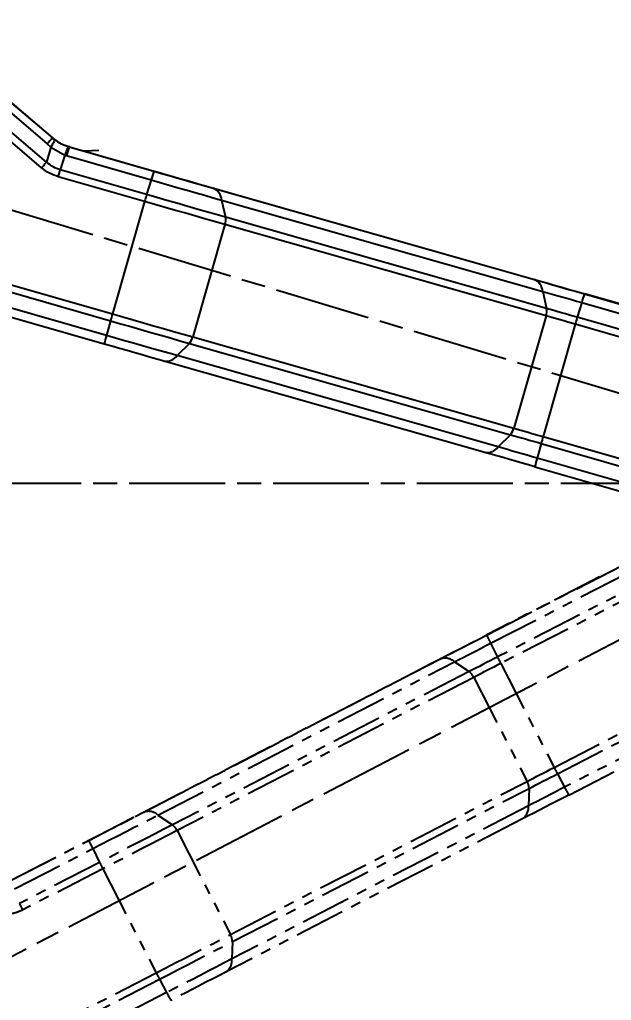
# Model space of a CAD drawing. Header units: millimetres. Extents: x 1846 to 4892, y 508 to 2661.
# Drawn here: x 4528.1 to 4602.2, y 1182.7 to 1305.4 of the extents above; entities that cross this region are included whole.
import ezdxf

# ---------------------------------------------------------------- set-up
doc = ezdxf.new("R2010")
doc.units = ezdxf.units.MM
doc.linetypes.add('AM_ISO08W050', pattern=[18, 12, -1.5, 3, -1.5])
doc.linetypes.add('PHANTOM', pattern=[12.7, 6.35, -1.27, 1.27, -1.27, 1.27, -1.27])
for name, color, linetype, lineweight in [('AM_5', 3, 'Continuous', 25), ('AM_7', 4, 'AM_ISO08W050', 25), ('标注', 3, 'Continuous', 13)]:
    doc.layers.add(name, color=color, linetype=linetype, lineweight=lineweight)
doc.styles.add('SLDTEXTSTYLE1', font='txt.shx', dxfattribs={"width": 0.7, "bigfont": 'gbcbig.shx'})
doc.dimstyles.new('SLDDIMSTYLE12$0', dxfattribs={"dimtxt": 12, "dimasz": 10, "dimexe": 0, "dimexo": 0.0625, "dimgap": 0.875, "dimtad": 1, "dimdec": 1, "dimlfac": 1.8, "dimrnd": 1e-09, "dimzin": 12, "dimdsep": 46, "dimtxsty": 'SLDTEXTSTYLE1', "dimcen": 0.09, "dimdle": 8.16, "dimclrd": 3, "dimclre": 3, "dimadec": 0, "dimazin": 3, "dimtfac": 1, "dimtdec": 1, "dimtofl": 0, "dimtmove": 0, "dimatfit": 3, "dimfxl": 0, "dimfrac": 2, "dimtolj": 1, "dimlwd": 5, "dimlwe": 5, "dimarcsym": 0})
doc.dimstyles.new('SLDDIMSTYLE12$2', dxfattribs={"dimtxt": 12, "dimasz": 10, "dimexe": 0, "dimexo": 0.0625, "dimgap": 0.875, "dimtad": 1, "dimdec": 1, "dimlfac": 1.8, "dimrnd": 1e-09, "dimzin": 12, "dimdsep": 46, "dimtxsty": 'SLDTEXTSTYLE1', "dimcen": 0.09, "dimdle": 8.16, "dimclrd": 3, "dimclre": 3, "dimadec": 0, "dimazin": 3, "dimtfac": 1, "dimtdec": 1, "dimtofl": 0, "dimtmove": 0, "dimatfit": 3, "dimfxl": 0, "dimfrac": 2, "dimtolj": 1, "dimlwd": 5, "dimlwe": 5, "dimarcsym": 0})

# ---------------------------------------------------------------- blocks, each defined once
blk = doc.blocks.new('*D73')
at = {"layer": 'Defpoints', "color": 0, "transparency": 16777216}
for p in [(4336.43, 1339.01), (4358.64, 1257.21), (4640.7, 1247.37), (4640.7, 1247.37), (4359.09, 1100.6)]:
    blk.add_point(p, dxfattribs=at)
at = {"layer": '标注', "color": 3, "linetype": 'Continuous', "lineweight": 5, "transparency": 16777216}
blk.add_arc((4640.7, 1247.37), 282.23, 165.2686, 205.498, dxfattribs=at)
at = {"layer": '标注', "color": 3, "transparency": 16777216}
for points in [[(4366.14, 1319.59), (4369.35, 1318.69), (4370.46, 1328.76)], [(4387.45, 1126.62), (4384.47, 1125.13), (4390.42, 1116.93)]]:
    blk.add_solid(points, dxfattribs=at)
at = {"layer": '标注', "color": 0, "transparency": 16777216, "insert": (4365.67, 1220.4), "char_height": 10, "attachment_point": 5, "rotation": 275.601, "style": 'SLDTEXTSTYLE1'}
blk.add_mtext('\\A1;60%%D', dxfattribs=at)
blk = doc.blocks.new('*D74')
at = {"layer": 'AM_5', "color": 3, "lineweight": 5, "transparency": 16777216}
blk.add_line((4390.14, 1247.4), (4388.68, 1247.4), dxfattribs=at)
at = {"layer": 'AM_5', "color": 3, "linetype": 'Continuous', "lineweight": 5, "transparency": 16777216}
blk.add_arc((4640.6, 1247.4), 251.91, 165.5129, 177.7254, dxfattribs=at)
at = {"layer": 'AM_5', "color": 3, "transparency": 16777216}
for points in [[(4395.09, 1310.87), (4398.3, 1309.97), (4399.39, 1320.05)], [(4390.55, 1257.37), (4387.22, 1257.43), (4388.68, 1247.4)]]:
    blk.add_solid(points, dxfattribs=at)
at = {"layer": 'Defpoints', "color": 0, "transparency": 16777216}
for p in [(4336.43, 1339.01), (4393.46, 1296.22), (4390.2, 1247.4), (4640.7, 1247.37), (4643.85, 1247.4)]:
    blk.add_point(p, dxfattribs=at)
at = {"layer": 'AM_5', "color": 0, "transparency": 16777216, "insert": (4384.57, 1285.12), "char_height": 12, "attachment_point": 5, "rotation": 81.6192, "style": 'SLDTEXTSTYLE1'}
blk.add_mtext('\\A1;15%%D', dxfattribs=at)
blk = doc.blocks.new('*D55')
at = {"layer": 'AM_5', "color": 3, "linetype": 'Continuous', "lineweight": 5, "transparency": 16777216}
for p, q in [((4403.77, 1319.97), (4421.2, 1377.83)), ((4648.62, 1309.33), (4430.77, 1374.95))]:
    blk.add_line(p, q, dxfattribs=at)
at = {"layer": 'AM_5', "color": 3, "lineweight": 5, "transparency": 16777216}
blk.add_line((4640.44, 1247.49), (4658.2, 1306.45), dxfattribs=at)
at = {"layer": 'AM_5', "color": 3, "transparency": 16777216}
for points in [[(4431.25, 1376.54), (4430.29, 1373.35), (4421.2, 1377.83)], [(4649.1, 1310.93), (4648.14, 1307.74), (4658.2, 1306.45)]]:
    blk.add_solid(points, dxfattribs=at)
at = {"layer": 'Defpoints', "color": 0, "transparency": 16777216}
for p in [(4421.2, 1377.83), (4403.75, 1319.91), (4640.42, 1247.43)]:
    blk.add_point(p, dxfattribs=at)
at = {"layer": 'AM_5', "color": 0, "transparency": 16777216, "insert": (4541.68, 1348.72), "char_height": 12, "attachment_point": 5, "rotation": 343.2384, "style": 'SLDTEXTSTYLE1'}
blk.add_mtext('\\A1;225', dxfattribs=at)

msp = doc.modelspace()

# ---------------------------------------------------------------- linework, layer by layer
at = {"color": 7, "linetype": 'Continuous', "lineweight": 25}
for p, q in [((4412.161, 1305.203), (4539.743, 1268.616)), ((4411.917, 1304.339), (4539.499, 1267.752)), ((4538.998, 1265.919), (4410.659, 1302.722)), ((4538.721, 1264.845), (4410.382, 1301.648)), ((4526.006, 1295.945), (4532.228, 1290.638)), ((4526.039, 1295.952), (4532.26, 1290.645)), ((4525.339, 1295.193), (4531.561, 1289.886)), ((4530.883, 1286.901), (4524.174, 1292.624)), ((4531.49, 1287.609), (4524.781, 1293.331)), ((4531.561, 1289.886), (4532.054, 1289.489)), ((4532.228, 1290.638), (4532.26, 1290.645)), ((4532.26, 1290.645), (4532.506, 1290.446)), ((4532.054, 1289.489), (4531.49, 1287.609)), ((4532.054, 1289.489), (4533.767, 1288.487)), ((4533.767, 1288.487), (4533.214, 1286.641)), ((4533.767, 1288.487), (4533.985, 1288.422)), ((4534.36, 1289.517), (4534.249, 1289.55)), ((4534.25, 1289.55), (4534.359, 1289.517)), ((4534.329, 1289.511), (4534.359, 1289.517)), ((4534.329, 1289.511), (4544.922, 1286.473)), ((4534.359, 1289.517), (4544.952, 1286.479)), ((4538.044, 1289.05), (4536.225, 1288.982)), ((4533.985, 1288.422), (4544.579, 1285.384)), ((4544.026, 1283.541), (4533.214, 1286.641)), ((4543.774, 1282.674), (4532.962, 1285.775)), ((4544.579, 1285.384), (4544.026, 1283.541)), ((4551.199, 1284.695), (4591.384, 1273.268)), ((4552.388, 1284.341), (4592.573, 1272.913)), ((4543.774, 1282.674), (4539.743, 1268.616)), ((4553.416, 1282.86), (4553.899, 1280.721)), ((4553.416, 1282.86), (4593.601, 1271.433)), ((4594.085, 1269.293), (4553.899, 1280.721)), ((4553.83, 1279.802), (4549.799, 1265.744)), ((4594.015, 1268.375), (4553.83, 1279.802)), ((4593.601, 1271.433), (4594.085, 1269.293)), ((4598.477, 1270.04), (4597.924, 1268.197)), ((4598.477, 1270.04), (4623.688, 1262.81)), ((4598.82, 1271.129), (4622.615, 1264.305)), ((4614.113, 1266.759), (4598.85, 1271.135)), ((4539.499, 1267.752), (4538.998, 1265.919)), ((4594.015, 1268.375), (4589.984, 1254.317)), ((4625.082, 1260.408), (4597.924, 1268.197)), ((4597.672, 1267.33), (4593.641, 1253.272)), ((4618.955, 1261.227), (4597.672, 1267.33)), ((4549.799, 1265.744), (4589.984, 1254.317)), ((4549.372, 1264.932), (4547.835, 1263.395)), ((4549.372, 1264.932), (4589.558, 1253.505)), ((4586.372, 1251.285), (4546.187, 1262.712)), ((4588.02, 1251.968), (4547.835, 1263.395)), ((4589.558, 1253.505), (4588.02, 1251.968)), ((4593.641, 1253.272), (4614.925, 1247.169)), ((4593.397, 1252.408), (4592.895, 1250.575)), ((4593.397, 1252.408), (4620.556, 1244.62)), ((4618.107, 1243.345), (4592.895, 1250.575)), ((4592.619, 1249.501), (4616.427, 1242.673))]:
    msp.add_line(p, q, dxfattribs=at)
at = {"color": 7, "linetype": 'PHANTOM', "lineweight": 25}
for p, q in [((4586.582, 1228.438), (4608.602, 1239.745)), ((4587.076, 1227.409), (4608.922, 1238.626)), ((4600.724, 1235.716), (4586.599, 1228.463)), ((4609.495, 1236.757), (4587.935, 1225.686)), ((4608.04, 1234.996), (4588.344, 1224.882)), ((4587.076, 1227.409), (4587.935, 1225.686)), ((4542.573, 1205.743), (4579.696, 1224.909)), ((4543.683, 1206.298), (4580.806, 1225.464)), ((4545.445, 1205.922), (4582.568, 1225.088)), ((4582.568, 1225.088), (4584.385, 1223.859)), ((4588.344, 1224.882), (4595.024, 1211.872)), ((4584.385, 1223.859), (4547.262, 1204.693)), ((4584.962, 1223.141), (4547.84, 1203.975)), ((4584.962, 1223.141), (4591.643, 1210.132)), ((4595.438, 1211.076), (4618.525, 1222.93)), ((4595.024, 1211.872), (4614.721, 1221.986)), ((4619.658, 1221.376), (4596.327, 1209.396)), ((4596.86, 1208.423), (4618.893, 1219.736)), ((4554.521, 1190.966), (4591.643, 1210.132)), ((4595.438, 1211.076), (4596.327, 1209.396)), ((4554.765, 1190.082), (4591.888, 1209.248)), ((4591.888, 1209.248), (4591.818, 1207.075)), ((4591.818, 1207.075), (4554.696, 1187.909)), ((4545.445, 1205.922), (4547.262, 1204.693)), ((4591.084, 1205.449), (4553.961, 1186.283)), ((4547.84, 1203.975), (4554.521, 1190.966)), ((4526.976, 1197.71), (4536.78, 1202.744)), ((4526.993, 1197.735), (4536.797, 1202.769)), ((4527.47, 1196.681), (4537.274, 1201.715)), ((4537.274, 1201.715), (4538.133, 1199.993)), ((4538.133, 1199.993), (4528.127, 1194.855)), ((4538.541, 1199.188), (4528.535, 1194.051)), ((4538.541, 1199.188), (4545.222, 1186.179)), ((4554.765, 1190.082), (4554.696, 1187.909)), ((4427.153, 1125.553), (4545.222, 1186.179)), ((4427.567, 1124.756), (4545.636, 1185.382)), ((4545.636, 1185.382), (4546.525, 1183.702)), ((4546.525, 1183.702), (4427.755, 1122.716))]:
    msp.add_line(p, q, dxfattribs=at)
at = {"color": 7, "linetype": 'Continuous', "lineweight": 25, "flags": 128}
for points in [[(4544.922, 1286.473), (4545.883, 1286.198), (4546.842, 1285.923), (4547.795, 1285.65), (4548.741, 1285.38), (4549.676, 1285.113), (4550.597, 1284.851), (4551.502, 1284.593), (4552.388, 1284.341)], [(4544.952, 1286.479), (4545.756, 1286.249), (4546.558, 1286.019), (4547.356, 1285.791), (4548.147, 1285.565), (4548.93, 1285.342), (4549.7, 1285.122), (4550.458, 1284.906), (4551.199, 1284.695)], [(4544.579, 1285.384), (4545.716, 1285.058), (4546.851, 1284.733), (4547.98, 1284.411), (4549.099, 1284.091), (4550.205, 1283.775), (4551.296, 1283.464), (4552.367, 1283.159), (4553.416, 1282.86)], [(4553.899, 1280.721), (4552.728, 1281.054), (4551.531, 1281.395), (4550.313, 1281.742), (4549.076, 1282.095), (4547.826, 1282.453), (4546.565, 1282.813), (4545.297, 1283.176), (4544.026, 1283.541)], [(4553.83, 1279.802), (4552.636, 1280.142), (4551.417, 1280.489), (4550.176, 1280.843), (4548.917, 1281.202), (4547.644, 1281.566), (4546.359, 1281.934), (4545.068, 1282.303), (4543.774, 1282.674)], [(4591.384, 1273.268), (4592.27, 1273.016), (4593.175, 1272.758), (4594.096, 1272.495), (4595.031, 1272.228), (4595.977, 1271.958), (4596.93, 1271.685), (4597.889, 1271.411), (4598.85, 1271.135)], [(4592.573, 1272.913), (4593.315, 1272.702), (4594.072, 1272.487), (4594.843, 1272.267), (4595.625, 1272.044), (4596.416, 1271.817), (4597.214, 1271.589), (4598.016, 1271.359), (4598.82, 1271.129)], [(4593.601, 1271.433), (4594.18, 1271.268), (4594.771, 1271.1), (4595.372, 1270.928), (4595.983, 1270.754), (4596.6, 1270.578), (4597.223, 1270.4), (4597.849, 1270.22), (4598.477, 1270.04)], [(4597.924, 1268.197), (4597.43, 1268.338), (4596.937, 1268.479), (4596.446, 1268.62), (4595.96, 1268.759), (4595.479, 1268.896), (4595.006, 1269.031), (4594.54, 1269.164), (4594.085, 1269.293)], [(4539.499, 1267.752), (4540.77, 1267.388), (4542.038, 1267.025), (4543.299, 1266.664), (4544.549, 1266.307), (4545.786, 1265.954), (4547.004, 1265.606), (4548.201, 1265.265), (4549.372, 1264.932)], [(4539.743, 1268.616), (4541.037, 1268.245), (4542.329, 1267.875), (4543.613, 1267.508), (4544.886, 1267.144), (4546.146, 1266.785), (4547.386, 1266.431), (4548.605, 1266.083), (4549.799, 1265.744)], [(4597.672, 1267.33), (4597.201, 1267.465), (4596.731, 1267.6), (4596.264, 1267.733), (4595.801, 1267.866), (4595.343, 1267.996), (4594.892, 1268.125), (4594.449, 1268.251), (4594.015, 1268.375)], [(4547.835, 1263.395), (4546.786, 1263.693), (4545.715, 1263.998), (4544.624, 1264.309), (4543.518, 1264.625), (4542.398, 1264.945), (4541.27, 1265.268), (4540.135, 1265.593), (4538.998, 1265.919)], [(4546.187, 1262.712), (4545.301, 1262.964), (4544.396, 1263.222), (4543.475, 1263.485), (4542.54, 1263.752), (4541.594, 1264.022), (4540.641, 1264.295), (4539.682, 1264.569), (4538.721, 1264.845)], [(4589.984, 1254.317), (4590.418, 1254.193), (4590.861, 1254.067), (4591.312, 1253.938), (4591.77, 1253.807), (4592.233, 1253.675), (4592.7, 1253.541), (4593.17, 1253.407), (4593.641, 1253.272)], [(4589.558, 1253.505), (4590.013, 1253.375), (4590.479, 1253.242), (4590.952, 1253.107), (4591.433, 1252.97), (4591.92, 1252.831), (4592.41, 1252.691), (4592.903, 1252.55), (4593.397, 1252.408)], [(4592.895, 1250.575), (4592.268, 1250.755), (4591.642, 1250.934), (4591.019, 1251.112), (4590.402, 1251.289), (4589.791, 1251.463), (4589.189, 1251.635), (4588.598, 1251.803), (4588.02, 1251.968)], [(4592.619, 1249.501), (4591.815, 1249.731), (4591.013, 1249.961), (4590.215, 1250.189), (4589.424, 1250.415), (4588.641, 1250.639), (4587.871, 1250.858), (4587.113, 1251.074), (4586.372, 1251.285)]]:
    msp.add_lwpolyline(points, dxfattribs=at)
at = {"color": 7, "linetype": 'PHANTOM', "lineweight": 25, "flags": 128}
for points in [[(4579.696, 1224.909), (4580.514, 1225.332), (4581.351, 1225.763), (4582.202, 1226.202), (4583.067, 1226.647), (4583.941, 1227.097), (4584.823, 1227.55), (4585.71, 1228.006), (4586.599, 1228.463)], [(4580.806, 1225.464), (4581.49, 1225.818), (4582.19, 1226.179), (4582.903, 1226.546), (4583.626, 1226.918), (4584.358, 1227.295), (4585.096, 1227.674), (4585.838, 1228.056), (4586.582, 1228.438)], [(4582.568, 1225.088), (4583.102, 1225.364), (4583.649, 1225.646), (4584.205, 1225.932), (4584.769, 1226.223), (4585.34, 1226.517), (4585.916, 1226.813), (4586.495, 1227.111), (4587.076, 1227.409)], [(4587.935, 1225.686), (4587.478, 1225.451), (4587.022, 1225.217), (4586.568, 1224.984), (4586.118, 1224.752), (4585.674, 1224.523), (4585.236, 1224.298), (4584.806, 1224.076), (4584.385, 1223.859)], [(4588.344, 1224.882), (4587.908, 1224.658), (4587.474, 1224.435), (4587.042, 1224.213), (4586.613, 1223.992), (4586.19, 1223.774), (4585.773, 1223.56), (4585.363, 1223.348), (4584.962, 1223.141)], [(4591.643, 1210.132), (4592.044, 1210.339), (4592.454, 1210.55), (4592.871, 1210.765), (4593.294, 1210.983), (4593.723, 1211.203), (4594.155, 1211.425), (4594.589, 1211.649), (4595.024, 1211.872)], [(4591.888, 1209.248), (4592.309, 1209.465), (4592.739, 1209.687), (4593.177, 1209.913), (4593.621, 1210.141), (4594.071, 1210.373), (4594.525, 1210.606), (4594.981, 1210.841), (4595.438, 1211.076)], [(4596.327, 1209.396), (4595.746, 1209.097), (4595.167, 1208.8), (4594.591, 1208.503), (4594.02, 1208.21), (4593.455, 1207.919), (4592.899, 1207.632), (4592.353, 1207.351), (4591.818, 1207.075)], [(4596.86, 1208.423), (4596.116, 1208.041), (4595.374, 1207.659), (4594.636, 1207.28), (4593.904, 1206.903), (4593.181, 1206.531), (4592.469, 1206.164), (4591.769, 1205.803), (4591.084, 1205.449)], [(4536.78, 1202.744), (4537.669, 1203.201), (4538.556, 1203.657), (4539.438, 1204.11), (4540.312, 1204.56), (4541.176, 1205.006), (4542.028, 1205.444), (4542.864, 1205.876), (4543.683, 1206.298)], [(4536.797, 1202.769), (4537.541, 1203.152), (4538.283, 1203.533), (4539.021, 1203.912), (4539.753, 1204.289), (4540.476, 1204.661), (4541.188, 1205.029), (4541.888, 1205.39), (4542.573, 1205.743)], [(4537.274, 1201.715), (4538.327, 1202.256), (4539.376, 1202.796), (4540.42, 1203.332), (4541.455, 1203.865), (4542.478, 1204.392), (4543.486, 1204.911), (4544.476, 1205.422), (4545.445, 1205.922)], [(4547.262, 1204.693), (4546.18, 1204.134), (4545.074, 1203.564), (4543.947, 1202.983), (4542.804, 1202.395), (4541.648, 1201.799), (4540.482, 1201.2), (4539.309, 1200.597), (4538.133, 1199.993)], [(4547.84, 1203.975), (4546.737, 1203.406), (4545.611, 1202.825), (4544.464, 1202.234), (4543.299, 1201.635), (4542.122, 1201.029), (4540.934, 1200.418), (4539.739, 1199.804), (4538.541, 1199.188)], [(4545.222, 1186.179), (4546.42, 1186.794), (4547.615, 1187.408), (4548.803, 1188.019), (4549.98, 1188.625), (4551.145, 1189.225), (4552.291, 1189.816), (4553.418, 1190.397), (4554.521, 1190.966)], [(4545.636, 1185.382), (4546.812, 1185.986), (4547.985, 1186.589), (4549.151, 1187.189), (4550.308, 1187.784), (4551.451, 1188.372), (4552.577, 1188.953), (4553.683, 1189.523), (4554.765, 1190.082)], [(4554.696, 1187.909), (4553.727, 1187.409), (4552.737, 1186.898), (4551.729, 1186.379), (4550.706, 1185.852), (4549.671, 1185.319), (4548.627, 1184.782), (4547.577, 1184.243), (4546.525, 1183.702)], [(4553.961, 1186.283), (4553.143, 1185.861), (4552.306, 1185.43), (4551.455, 1184.991), (4550.59, 1184.546), (4549.716, 1184.096), (4548.834, 1183.642), (4547.947, 1183.186), (4547.058, 1182.729)]]:
    msp.add_lwpolyline(points, dxfattribs=at)
at = {"color": 7, "linetype": 'Continuous', "lineweight": 25}
for centre, radius, start, end in [((4546.856, 1276.989), 20.007, 136.98231, 139.86093), ((4549.662, 1284.073), 16.269, 160.47233, 164.49361), ((4560.255, 1281.035), 16.269, 160.47233, 164.49361), ((4624.465, 1259.617), 83.921, 163.43713, 164.05307), ((4551.604, 1282.699), 1.819, 5.07762, 64.46165), ((4551.95, 1280.407), 1.975, 342.17658, 9.14397), ((4591.789, 1271.272), 1.819, 5.07766, 64.46203), ((4614.153, 1265.691), 16.268, 160.47228, 164.49364), ((4592.135, 1268.979), 1.975, 342.17656, 9.14413), ((4619.196, 1245.755), 82.676, 163.94748, 164.56969), ((4678.363, 1244.274), 83.921, 163.43713, 164.05307), ((4553.078, 1261.722), 14.692, 163.40044, 167.7271), ((4547.908, 1266.219), 1.95, 318.69224, 345.8928), ((4546.426, 1264.466), 1.77, 262.23993, 322.75953), ((4588.093, 1254.792), 1.95, 318.69201, 345.89284), ((4673.093, 1230.411), 82.676, 163.94748, 164.5697), ((4586.611, 1253.038), 1.77, 262.23993, 322.75953), ((4606.975, 1246.378), 14.692, 163.40041, 167.72716)]:
    msp.add_arc(centre, radius, start, end, dxfattribs=at)
at = {"color": 7, "linetype": 'PHANTOM', "lineweight": 25}
for centre, radius, start, end in [((4601.483, 1234.965), 16.268, 203.65312, 207.67448), ((4581.357, 1223.731), 1.819, 48.2585, 107.64287), ((4662.961, 1263.286), 83.921, 206.61797, 207.23391), ((4583.178, 1222.296), 1.975, 25.3574, 52.32497), ((4668.605, 1249.571), 82.676, 207.12832, 207.75054), ((4589.939, 1209.184), 1.95, 1.87285, 29.07368), ((4609.466, 1215.97), 14.692, 206.58125, 210.908), ((4544.234, 1204.565), 1.819, 48.25846, 107.64249), ((4590.058, 1206.892), 1.77, 305.42077, 5.94037), ((4546.055, 1203.13), 1.975, 25.35742, 52.32481), ((4551.681, 1209.271), 16.269, 203.65317, 207.67445), ((4613.159, 1237.593), 83.921, 206.61798, 207.23391), ((4552.816, 1190.018), 1.95, 1.87308, 29.07364), ((4552.936, 1187.725), 1.77, 305.42077, 5.94037), ((4618.803, 1223.878), 82.676, 207.12832, 207.75053), ((4559.664, 1190.276), 14.692, 206.58128, 210.90794)]:
    msp.add_arc(centre, radius, start, end, dxfattribs=at)
at = {"color": 7, "linetype": 'Continuous', "lineweight": 25}
for points, knots in [([(4532.474, 1290.44), (4532.479, 1290.375), (4532.489, 1290.246), (4532.199, 1289.741), (4532.054, 1289.489)], [0, 0, 0, 0, 0.5008043, 1, 1, 1, 1]), ([(4532.228, 1290.638), (4532.273, 1290.6), (4532.354, 1290.532), (4532.438, 1290.468), (4532.474, 1290.44)], [0, 0, 0, 0, 0.5576718, 1, 1, 1, 1]), ([(4532.474, 1290.44), (4532.749, 1290.25), (4533.29, 1289.876), (4533.913, 1289.653), (4534.22, 1289.543)], [0, 0, 0, 0, 0.5083155, 1, 1, 1, 1]), ([(4532.506, 1290.446), (4532.78, 1290.257), (4533.319, 1289.883), (4533.943, 1289.66), (4534.25, 1289.55)], [0, 0, 0, 0, 0.50800634, 1, 1, 1, 1]), ([(4534.22, 1289.543), (4534.183, 1289.499), (4534.11, 1289.409), (4533.881, 1288.794), (4533.767, 1288.487)], [0, 0, 0, 0, 0.5, 1, 1, 1, 1]), ([(4534.22, 1289.543), (4534.24, 1289.537), (4534.276, 1289.526), (4534.313, 1289.516), (4534.329, 1289.511)], [0, 0, 0, 0, 0.5601455, 1, 1, 1, 1]), ([(4533.214, 1286.641), (4532.904, 1286.751), (4532.274, 1286.974), (4531.755, 1287.395), (4531.49, 1287.609)], [0, 0, 0, 0, 0.4914989, 1, 1, 1, 1]), ([(4532.962, 1285.775), (4532.592, 1285.904), (4531.838, 1286.166), (4531.205, 1286.653), (4530.883, 1286.901)], [0, 0, 0, 0, 0.4902935, 1, 1, 1, 1])]:
    msp.add_open_spline(points, degree=3, knots=knots, dxfattribs=at)
for points in [[(4530.883, 1286.901), (4530.942, 1286.97), (4531.06, 1287.109), (4531.228, 1287.304), (4531.378, 1287.479), (4531.453, 1287.565), (4531.491, 1287.608)], [(4532.962, 1285.775), (4532.986, 1285.859), (4533.034, 1286.026), (4533.102, 1286.263), (4533.165, 1286.477), (4533.198, 1286.586), (4533.214, 1286.641)]]:
    msp.add_open_spline(points, degree=3, dxfattribs=at)
at = {"color": 7, "linetype": 'PHANTOM', "lineweight": 25}
msp.add_open_spline([(4528.535, 1194.051), (4528.178, 1193.892), (4527.449, 1193.567), (4526.654, 1193.489), (4526.249, 1193.449)], degree=3, knots=[0, 0, 0, 0, 0.4902935, 1, 1, 1, 1], dxfattribs=at)
msp.add_open_spline([(4528.535, 1194.051), (4528.496, 1194.128), (4528.416, 1194.283), (4528.304, 1194.503), (4528.204, 1194.702), (4528.153, 1194.804), (4528.127, 1194.855)], degree=3, dxfattribs=at)
at = {"layer": 'AM_7'}
for p, q in [((4640.702, 1247.37), (4336.434, 1339.012)), ((4640.702, 1247.37), (4359.089, 1100.596)), ((4643.85, 1247.402), (4390.199, 1247.402))]:
    msp.add_line(p, q, dxfattribs=at)

# ---------------------------------------------------------------- dimensions: what is measured, and where the dimension line sits
at = {"layer": 'AM_5'}
dim = msp.add_linear_dim(base=(4421.197, 1377.83), p1=(4640.421, 1247.428), p2=(4403.752, 1319.91), angle=163.23837, text='225', dimstyle='SLDDIMSTYLE12$0', override={"dimlfac": 1, "dimpost": ''}, dxfattribs=at)
dim.commit()
dim.dimension.update_dxf_attribs({"geometry": '*D55', "text_midpoint": (4541.68, 1348.723)})
dim = msp.add_angular_dim_2l(base=(4393.459, 1296.222), line1=((4640.702, 1247.37), (4336.434, 1339.012)), line2=((4643.85, 1247.402), (4390.199, 1247.402)), text='15%%D', dimstyle='SLDDIMSTYLE12$2', override={"dimlfac": 1, "dimpost": ''}, dxfattribs=at)
dim.commit()
dim.dimension.update_dxf_attribs({"geometry": '*D74', "text_midpoint": (4384.572, 1285.121)})
at = {"layer": '标注'}
dim = msp.add_angular_dim_2l(base=(4358.642, 1257.212), line1=((4640.702, 1247.37), (4336.434, 1339.012)), line2=((4640.702, 1247.37), (4359.089, 1100.596)), text='60%%D', dimstyle='SLDDIMSTYLE12$2', override={"dimtxt": 10, "dimadec": 3, "dimtdec": 3, "dimtzin": 0}, dxfattribs=at)
dim.commit()
dim.dimension.update_dxf_attribs({"geometry": '*D73', "text_midpoint": (4359.818, 1219.824), "dimtype": 162})

doc.saveas('drawing.dxf')
